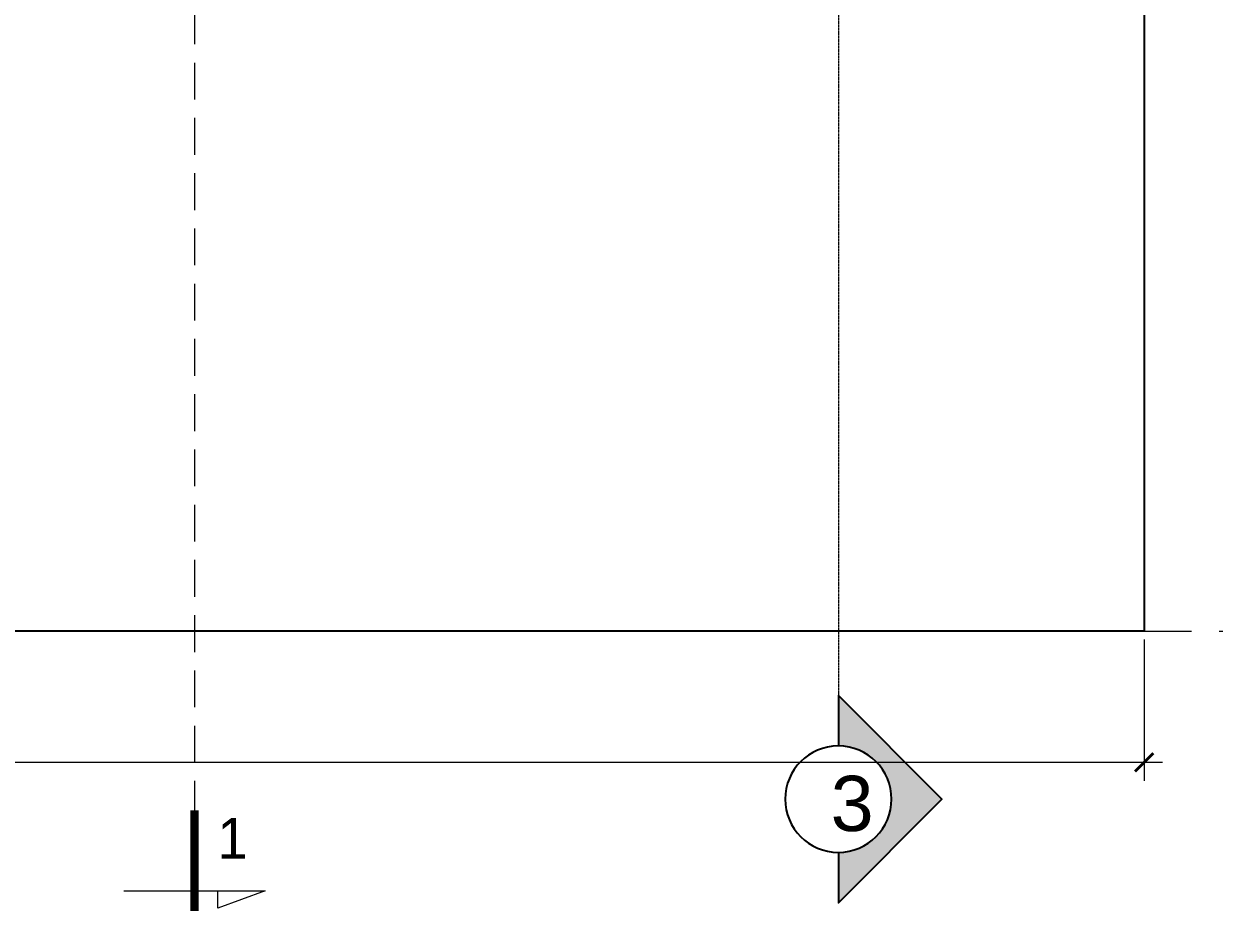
# Model space of a CAD drawing. Header units: millimetres. Extents: x 1336014 to 2939047, y -333549 to -60566.
# Drawn here: x 1482669 to 1484285, y -216713 to -215503 of the extents above; entities that cross this region are included whole.
import ezdxf

# ---------------------------------------------------------------- set-up
doc = ezdxf.new("R2010")
doc.units = ezdxf.units.MM
doc.header["$MEASUREMENT"] = 0
for name, pattern in [('$1$HIDDEN', [0.375, 0.25, -0.125]), ('CENTER', [2, 1.25, -0.25, 0.25, -0.25]), ('DASHDOT', [1, 0.5, -0.25, 0, -0.25])]:
    doc.linetypes.add(name, pattern=pattern)
for name, color, linetype, lineweight in [('.A-net Thay', 33, 'Continuous', 20), ('.A-net Truc', 79, 'DASHDOT', 15), ('08.Dim', 156, 'Continuous', 15), ('AUDIT_I_160217234026-0', 7, 'Continuous', 5), ('axis', 144, 'CENTER', 0), ('CA.cat 30', 30, 'Continuous', 35), ('CA.thay 145', 145, 'Continuous', 18), ('thick', 31, 'Continuous', 25)]:
    doc.layers.add(name, color=color, linetype=linetype, lineweight=lineweight)
doc.layers.add('text', color=7, linetype='Continuous')
doc.styles.add('cotcao', font='arial.ttf')
doc.styles.add('TT5_Text Dim', font='hoatbif.shx', dxfattribs={"width": 0.6})
doc.styles.add('VnAvantH', font='')
doc.styles.get('VnAvantH').set_extended_font_data('.VnAvantH')
doc.dimstyles.new('TT5_Dim 1-25', dxfattribs={"dimscale": 25, "dimtxt": 2.2, "dimasz": 1, "dimexe": 1, "dimexo": 0, "dimgap": 0.5, "dimtad": 1, "dimdec": 0, "dimzin": 0, "dimdsep": 46, "dimtxsty": 'TT5_Text Dim', "dimblk": 'ARCHTICK', "dimcen": 0, "dimdle": 1, "dimclrd": 256, "dimclre": 256, "dimclrt": 1, "dimadec": 0, "dimazin": 0, "dimtfac": 0.015, "dimtdec": 0, "dimtix": 1, "dimtmove": 2, "dimatfit": 3, "dimldrblk": 'DOT', "dimfxl": 1, "dimtolj": 1, "dimtzin": 0, "dimlwd": -1, "dimlwe": -1, "dimarcsym": 1})

# ---------------------------------------------------------------- blocks, each defined once
blk = doc.blocks.new('_ARCHTICK')
at = {"const_width": 0.15}
blk.add_lwpolyline([(-0.5, -0.5), (0.5, 0.5)], dxfattribs=at)
blk = doc.blocks.new('*D2446')
at = {"layer": '08.Dim', "ltscale": 200, "transparency": 16777216}
for p, q in [((1480629.9, -216338.7), (1480629.9, -216530.5)), ((1484189.9, -216338.7), (1484189.9, -216530.5)), ((1480604.9, -216505.5), (1484214.9, -216505.5))]:
    blk.add_line(p, q, dxfattribs=at)
at = {"layer": 'Defpoints', "color": 0, "ltscale": 200, "transparency": 16777216}
for p in [(1480629.9, -216338.7), (1484189.9, -216338.7), (1484189.9, -216505.5)]:
    blk.add_point(p, dxfattribs=at)
at = {"layer": '08.Dim', "ltscale": 200, "transparency": 16777216, "xscale": 25, "yscale": 25, "zscale": 25, "rotation": 180}
blk.add_blockref('_ARCHTICK', (1480629.9, -216505.5), dxfattribs=at)
at = {"layer": '08.Dim', "ltscale": 200, "transparency": 16777216, "xscale": 25, "yscale": 25, "zscale": 25}
blk.add_blockref('_ARCHTICK', (1484189.9, -216505.5), dxfattribs=at)
at = {"layer": '08.Dim', "color": 1, "ltscale": 200, "transparency": 16777216, "insert": (1482409.9, -216465.5), "char_height": 55, "attachment_point": 5, "style": 'TT5_Text Dim'}
blk.add_mtext('\\A1;3560', dxfattribs=at)
blk = doc.blocks.new('_DOT')
blk.add_line((-0.5, 0), (-1, 0))
at = {"const_width": 0.5}
blk.add_lwpolyline([(-0.25, 0, 1), (0.25, 0, 1)], format="xyb", close=True, dxfattribs=at)
blk = doc.blocks.new('styles')
at = {"layer": 'text'}
blk.add_hatch(color=256, dxfattribs=at).paths.add_polyline_path([(0, 28.12), (-28.12, 0), (-14.44, 0, -1), (14.44, 0), (28.12, 0)])
blk.add_lwpolyline([(-14.44, 0), (-28.12, 0), (0, 28.12), (28.12, 0), (14.44, 0)], dxfattribs=at)
blk.add_circle((0, 0), 14.44, dxfattribs=at)
at = {"layer": 'text', "style": 'cotcao'}
blk.add_attdef('A', (-6.85, -7.16), '', height=15, rotation=360, dxfattribs=at)
blk = doc.blocks.new('vet cat')
at = {"layer": 'CA.cat 30', "const_width": 50}
blk.add_lwpolyline([(-82591.8, -188552.4), (-81976.3, -188552.4)], dxfattribs=at)
at = {"layer": 'CA.thay 145'}
blk.add_line((-82573.9, -188410.7), (-82468.7, -188410.7), dxfattribs=at)
blk.add_lwpolyline([(-82468.7, -188983.2), (-82468.7, -188121.6), (-82573.9, -188410.7)], dxfattribs=at)
blk = doc.blocks.new('xgfmjghfhg')
at = {"layer": 'CA.cat 30', "xscale": 0.2222222220152616, "yscale": 0.2222222220152616, "zscale": 0.2222222220152616, "rotation": 180}
blk.add_blockref('vet cat', (-18217, -41900.5), dxfattribs=at)

msp = doc.modelspace()

# ---------------------------------------------------------------- linework, layer by layer
at = {"layer": '.A-net Truc', "linetype": '$1$HIDDEN', "ltscale": 300}
msp.add_line((1477429.1, -216327.5), (1486176.3, -216327.5), dxfattribs=at)
at = {"layer": 'axis'}
msp.add_line((1483774.9, -212812.8, 0), (1483774.9, -216483.3, 0), dxfattribs=at)
at = {"layer": 'CA.thay 145', "color": 1, "linetype": '$1$HIDDEN', "ltscale": 200}
msp.add_line((1482901.1, -212630.8), (1482901.1, -216570.7), dxfattribs=at)
at = {"layer": 'thick'}
for p, q in [((1484189.9, -213327.1, 0), (1484189.9, -216327.5, 0)), ((1484189.9, -216327.5), (1480629.9, -216327.5))]:
    msp.add_line(p, q, dxfattribs=at)

# ---------------------------------------------------------------- block references
at = {"layer": '.A-net Thay', "xscale": -1, "rotation": 90}
msp.add_blockref('xgfmjghfhg', (1482901.1, -216570.7), dxfattribs=at)
at = {"layer": 'text'}
ref = msp.add_blockref('styles', (1483774.9, -216555.5, 0), dxfattribs=dict(at, xscale=-5, yscale=5, zscale=5, rotation=270))
ref.add_attrib('A', '3', (1483764.5, -216598.8, 0), dxfattribs={"height": 75, "style": 'cotcao'})

# ---------------------------------------------------------------- texts
at = {"layer": 'AUDIT_I_160217234026-0', "style": 'VnAvantH'}
msp.add_text('1', height=55.6, rotation=360, dxfattribs=at).set_placement((1482932.1, -216636.5))

# ---------------------------------------------------------------- dimensions: what is measured, and where the dimension line sits
at = {"layer": '08.Dim', "ltscale": 200}
dim = msp.add_linear_dim(base=(1484189.9, -216505.5), p1=(1480629.9, -216338.7), p2=(1484189.9, -216338.7), dimstyle='TT5_Dim 1-25', dxfattribs=at)
dim.commit()
dim.dimension.update_dxf_attribs({"geometry": '*D2446', "text_midpoint": (1482409.9, -216465.5)})

doc.saveas('drawing.dxf')
